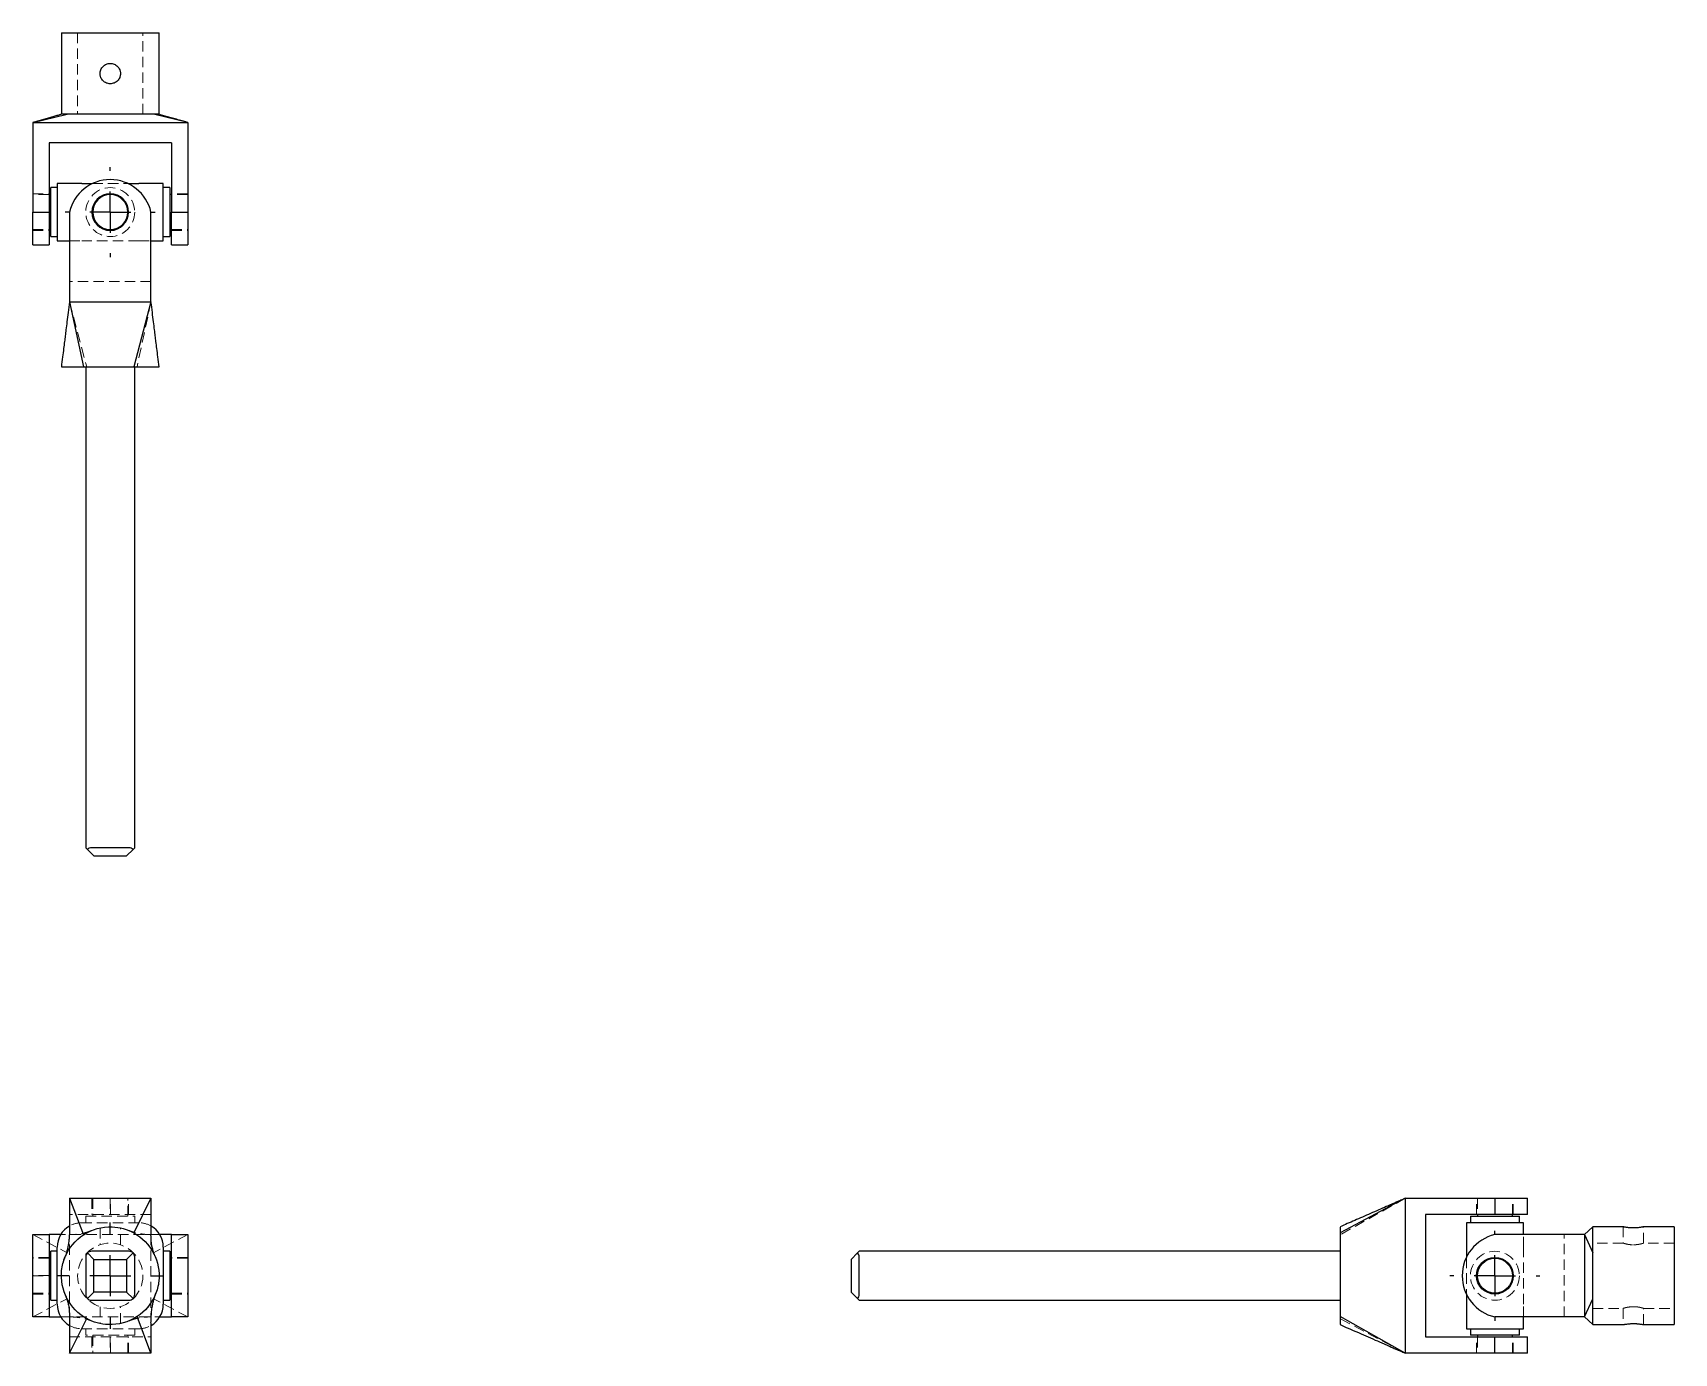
# Model space of a CAD drawing. Header units: millimetres. Extents: x 74 to 273, y 48 to 208.
import ezdxf

# ---------------------------------------------------------------- set-up
doc = ezdxf.new("R2010")
doc.units = ezdxf.units.MM
doc.linetypes.add('HIDDEN', pattern=[1.905, 1.27, -0.635])
doc.layers.add('10', color=7, linetype='Continuous')

# ---------------------------------------------------------------- blocks, each defined once
blk = doc.blocks.new('SW_CENTERMARKSYMBOL_0')
at = {"layer": '10', "color": 0}
for p, q in [((0, 5), (0, 6.46)), ((0, 0), (0, 2.5)), ((-5, 0), (-6.46, 0)), ((0, 0), (-2.5, 0)), ((0, 0), (0, -2.5)), ((0, 0), (2.5, 0)), ((5, 0), (6.46, 0)), ((0, -5), (0, -6.46))]:
    blk.add_line(p, q, dxfattribs=at)
blk = doc.blocks.new('SW_CENTERMARKSYMBOL_1')
at = {"layer": '10', "color": 0}
for p, q in [((0, 5), (0, 5.47)), ((0, 0), (0, 2.5)), ((-5, 0), (-5.47, 0)), ((0, 0), (-2.5, 0)), ((0, 0), (0, -2.5)), ((0, 0), (2.5, 0)), ((5, 0), (5.47, 0)), ((0, -5), (0, -5.47))]:
    blk.add_line(p, q, dxfattribs=at)
blk = doc.blocks.new('SW_CENTERMARKSYMBOL_2')
at = {"layer": '10', "color": 0}
for p, q in [((0, 5), (0, 5.47)), ((0, 0), (0, 2.5)), ((-5, 0), (-5.47, 0)), ((0, 0), (-2.5, 0)), ((0, 0), (0, -2.5)), ((0, 0), (2.5, 0)), ((5, 0), (5.47, 0)), ((0, -5), (0, -5.47))]:
    blk.add_line(p, q, dxfattribs=at)

msp = doc.modelspace()

# ---------------------------------------------------------------- linework, layer by layer
at = {"color": 7, "linetype": 'Continuous', "lineweight": 25}
for p, q in [((77.06, 208), (77.06, 198.1)), ((77.06, 208), (88.94, 208)), ((88.94, 198.1), (88.94, 208)), ((73.59, 197.11), (77.75, 198.1)), ((92.41, 197.11), (88.25, 198.1)), ((73.59, 197.11), (92.41, 197.11)), ((73.59, 197.11), (73.59, 186.22)), ((92.41, 197.11), (92.41, 186.22)), ((90.43, 194.63), (75.57, 194.63)), ((75.57, 194.63), (75.57, 186.22)), ((90.43, 194.63), (90.43, 186.22)), ((76.56, 189.68), (76.56, 182.75)), ((79.53, 189.68), (76.56, 189.68)), ((79.53, 189.68), (80.81, 189.68)), ((85.19, 189.68), (86.47, 189.68)), ((89.44, 189.68), (86.47, 189.68)), ((89.44, 182.75), (89.44, 189.68)), ((75.77, 188.35), (75.57, 188.35)), ((76.56, 189.19), (75.77, 189.19)), ((75.77, 183.25), (75.77, 189.19)), ((90.23, 189.19), (89.44, 189.19)), ((90.23, 189.19), (90.23, 186.22)), ((90.43, 188.35), (90.23, 188.35)), ((73.59, 186.22), (75.57, 186.22)), ((73.59, 182.26), (73.59, 186.22)), ((75.57, 186.22), (75.57, 182.26)), ((78.05, 186.22), (78.05, 175.33)), ((87.95, 175.33), (87.95, 186.22)), ((90.23, 186.22), (90.23, 183.25)), ((90.43, 186.22), (92.41, 186.22)), ((90.43, 182.26), (90.43, 186.22)), ((92.41, 186.22), (92.41, 182.26)), ((75.57, 184.09), (75.77, 184.09)), ((82.98, 183.99), (82.98, 184.09)), ((83.02, 184.09), (83.02, 183.99)), ((90.23, 184.09), (90.43, 184.09)), ((73.59, 182.26), (75.57, 182.26)), ((75.77, 183.25), (76.56, 183.25)), ((76.56, 182.75), (78.05, 182.75)), ((87.95, 182.75), (89.44, 182.75)), ((89.44, 183.25), (90.23, 183.25)), ((90.43, 182.26), (92.41, 182.26)), ((78.05, 175.33), (87.95, 175.33)), ((78.05, 175.33), (79.74, 167.41)), ((87.95, 175.33), (85.86, 167.41)), ((80.03, 167.41), (80.03, 108.99)), ((85.97, 108.99), (85.97, 167.41)), ((80.03, 108.99), (80.23, 108.79)), ((81.02, 108), (80.23, 108.79)), ((85.28, 108.99), (80.72, 108.99)), ((81.02, 108), (84.98, 108)), ((84.98, 108), (85.77, 108.79)), ((85.77, 108.79), (85.97, 108.99)), ((78.05, 66.41), (79.74, 61.97)), ((78.05, 66.41), (87.95, 66.41)), ((78.05, 66.41), (78.05, 62.7)), ((87.95, 66.41), (85.86, 62.21)), ((87.95, 66.41), (87.95, 61.99)), ((240.33, 66.41), (232.41, 62.21)), ((240.33, 66.41), (240.33, 47.59)), ((240.33, 66.41), (251.22, 66.41)), ((251.22, 66.41), (251.22, 64.43)), ((251.22, 66.41), (255.18, 66.41)), ((255.18, 64.43), (255.18, 66.41)), ((251.22, 64.43), (242.8, 64.43)), ((242.8, 64.43), (242.8, 49.57)), ((248.25, 64.23), (248.25, 63.44)), ((248.25, 64.23), (254.19, 64.23)), ((249.09, 64.43), (249.09, 64.23)), ((255.18, 64.43), (251.22, 64.43)), ((253.35, 64.23), (253.35, 64.43)), ((254.19, 63.44), (254.19, 64.23)), ((73.59, 62), (75.57, 62)), ((73.59, 52), (73.59, 62)), ((75.57, 62), (75.57, 52)), ((76.99, 62), (75.57, 62)), ((90.43, 62), (89.01, 62)), ((90.43, 62), (92.41, 62)), ((90.43, 52), (90.43, 62)), ((92.41, 62), (92.41, 52)), ((254.68, 63.44), (247.75, 63.44)), ((247.75, 63.44), (247.75, 60.47)), ((262.11, 62), (251.22, 62)), ((254.68, 62), (254.68, 63.44)), ((263.1, 62.94), (262.11, 62)), ((262.11, 62), (263.1, 59.79)), ((262.11, 62), (262.11, 52)), ((266.81, 62.94), (263.1, 62.94)), ((273, 62.94), (269.29, 62.94)), ((273, 62.94), (273, 54.21)), ((76.56, 59.97), (75.77, 59.97)), ((75.77, 54.03), (75.77, 59.97)), ((76.56, 53.53), (76.56, 60.47)), ((85.28, 59.97), (80.72, 59.97)), ((89.44, 60.47), (89.44, 53.53)), ((90.23, 59.97), (89.44, 59.97)), ((90.23, 59.97), (90.23, 54.03)), ((173.99, 59.97), (173.79, 59.77)), ((232.41, 59.97), (173.99, 59.97)), ((247.75, 60.47), (247.75, 59.2)), ((75.77, 59.13), (75.57, 59.13)), ((80.03, 59.28), (80.03, 54.72)), ((81.02, 58.98), (80.23, 59.77)), ((81.02, 58.98), (84.98, 58.98)), ((81.02, 55.02), (81.02, 58.98)), ((84.98, 58.98), (85.77, 59.77)), ((84.98, 58.98), (84.98, 55.02)), ((85.97, 54.72), (85.97, 59.28)), ((90.43, 59.13), (90.23, 59.13)), ((173, 58.98), (173.79, 59.77)), ((173, 58.98), (173, 55.02)), ((173.99, 54.72), (173.99, 59.28)), ((75.57, 54.87), (75.77, 54.87)), ((75.77, 54.03), (76.56, 54.03)), ((81.02, 55.02), (80.23, 54.23)), ((80.72, 54.03), (85.28, 54.03)), ((84.98, 55.02), (81.02, 55.02)), ((84.98, 55.02), (85.77, 54.23)), ((89.44, 54.03), (90.23, 54.03)), ((90.23, 54.87), (90.43, 54.87)), ((173, 55.02), (173.79, 54.23)), ((173.79, 54.23), (173.99, 54.03)), ((173.99, 54.03), (232.41, 54.03)), ((247.75, 54.8), (247.75, 53.53)), ((262.11, 52), (263.1, 54.21)), ((273, 54.21), (273, 51.06)), ((75.57, 52), (73.59, 52)), ((75.57, 52), (76.99, 52)), ((78.05, 52.01), (78.05, 47.59)), ((87.95, 47.59), (86.26, 52.03)), ((89.01, 52), (90.43, 52)), ((92.41, 52), (90.43, 52)), ((240.33, 47.59), (232.41, 52.03)), ((247.75, 53.53), (247.75, 50.56)), ((262.11, 52), (251.22, 52)), ((254.68, 50.56), (254.68, 52)), ((262.11, 52), (263.1, 51.06)), ((78.05, 47.59), (80.14, 51.79)), ((87.95, 51.3), (87.95, 47.59)), ((247.75, 50.56), (254.68, 50.56)), ((248.25, 50.56), (248.25, 49.77)), ((254.19, 49.77), (254.19, 50.56)), ((263.1, 51.06), (266.81, 51.06)), ((269.29, 51.06), (273, 51.06)), ((242.8, 49.57), (251.22, 49.57)), ((251.22, 49.77), (248.25, 49.77)), ((249.09, 49.77), (249.09, 49.57)), ((254.19, 49.77), (251.22, 49.77)), ((251.22, 47.59), (251.22, 49.57)), ((251.22, 49.57), (255.18, 49.57)), ((253.35, 49.57), (253.35, 49.77)), ((255.18, 47.59), (255.18, 49.57)), ((87.95, 47.59), (78.05, 47.59)), ((251.22, 47.59), (240.33, 47.59)), ((255.18, 47.59), (251.22, 47.59))]:
    msp.add_line(p, q, dxfattribs=at)
at = {"color": 7, "linetype": 'HIDDEN', "lineweight": 18}
for p, q in [((79.04, 208), (79.04, 198.1)), ((86.96, 198.1), (86.96, 208)), ((80.81, 189.68), (85.19, 189.68)), ((73.59, 188.45), (75.57, 188.45)), ((75.57, 188.35), (73.59, 188.35)), ((92.41, 188.45), (90.43, 188.45)), ((92.41, 188.35), (90.43, 188.35)), ((78.05, 186.22), (78.05, 177.8)), ((73.59, 184.09), (75.57, 184.09)), ((73.59, 183.99), (75.57, 183.99)), ((90.43, 184.09), (92.41, 184.09)), ((90.43, 183.99), (92.41, 183.99)), ((78.05, 182.75), (79.53, 182.75)), ((86.47, 182.75), (79.53, 182.75)), ((86.47, 182.75), (87.95, 182.75)), ((87.95, 177.8), (78.05, 177.8)), ((78.05, 175.33), (80.14, 167.41)), ((87.95, 175.33), (86.26, 167.41)), ((80.77, 66.41), (80.77, 64.43)), ((80.87, 66.41), (80.87, 64.23)), ((82.98, 66.41), (82.98, 64.43)), ((83.02, 64.43), (83.02, 66.41)), ((85.13, 64.23), (85.13, 66.41)), ((85.23, 64.43), (85.23, 66.41)), ((240.33, 66.41), (232.41, 61.97)), ((248.99, 64.43), (248.99, 66.41)), ((249.09, 66.41), (249.09, 64.43)), ((253.35, 64.43), (253.35, 66.41)), ((253.45, 64.43), (253.45, 66.41)), ((87.95, 64.43), (78.05, 64.43)), ((80.03, 64.23), (85.97, 64.23)), ((80.03, 64.23), (80.03, 63.44)), ((85.97, 63.44), (85.97, 64.23)), ((73.59, 62), (77.75, 59.79)), ((89.01, 62), (76.99, 62)), ((78.05, 62.7), (78.05, 52.01)), ((86.47, 63.44), (79.53, 63.44)), ((79.83, 62.01), (79.61, 61.86)), ((81.76, 62.81), (81.76, 60.76)), ((84.24, 60.76), (84.24, 62.81)), ((87.95, 61.99), (87.95, 51.3)), ((92.41, 62), (88.25, 59.79)), ((254.68, 60.47), (254.68, 62)), ((259.63, 52), (259.63, 62)), ((266.81, 62.95), (266.81, 60.96)), ((269.29, 60.96), (269.29, 62.95)), ((88.25, 59.79), (88.11, 60.01)), ((254.68, 53.53), (254.68, 60.47)), ((266.81, 60.96), (263.1, 60.96)), ((273, 60.96), (269.29, 60.96)), ((75.57, 59.23), (73.59, 59.23)), ((75.57, 59.13), (73.59, 59.13)), ((77.75, 59.79), (77.71, 59.68)), ((88.44, 59.36), (88.25, 59.79)), ((92.41, 59.23), (90.43, 59.23)), ((92.41, 59.13), (90.43, 59.13)), ((247.75, 59.2), (247.75, 54.8)), ((75.57, 57.02), (73.59, 57.02)), ((73.59, 56.98), (75.57, 56.98)), ((253.45, 57.02), (253.35, 57.02)), ((253.35, 56.98), (253.45, 56.98)), ((73.59, 54.87), (75.57, 54.87)), ((73.59, 54.77), (75.57, 54.77)), ((73.59, 52), (77.75, 54.21)), ((77.46, 54.88), (77.75, 54.21)), ((77.75, 54.21), (77.89, 53.99)), ((88.25, 54.21), (88.3, 54.34)), ((92.41, 52), (88.25, 54.21)), ((90.43, 54.87), (92.41, 54.87)), ((90.43, 54.77), (92.41, 54.77)), ((76.99, 52), (89.01, 52)), ((81.76, 53.24), (81.76, 51.19)), ((84.24, 51.19), (84.24, 53.24)), ((86.17, 51.99), (86.39, 52.14)), ((254.68, 52), (254.68, 53.53)), ((263.1, 53.04), (266.81, 53.04)), ((266.81, 53.04), (266.81, 51.05)), ((269.29, 53.04), (273, 53.04)), ((269.29, 51.05), (269.29, 53.04)), ((86.47, 50.56), (79.53, 50.56)), ((80.03, 50.56), (80.03, 49.77)), ((85.97, 49.77), (85.97, 50.56)), ((240.33, 47.59), (232.41, 51.79)), ((78.05, 49.57), (87.95, 49.57)), ((85.97, 49.77), (80.03, 49.77)), ((80.77, 49.57), (80.77, 47.59)), ((80.87, 49.77), (80.87, 47.59)), ((82.98, 49.57), (82.98, 47.59)), ((83.02, 47.59), (83.02, 49.57)), ((85.13, 47.59), (85.13, 49.77)), ((85.23, 47.59), (85.23, 49.57)), ((248.99, 47.59), (248.99, 49.57)), ((249.09, 49.57), (249.09, 47.59)), ((253.35, 47.59), (253.35, 49.57)), ((253.45, 47.59), (253.45, 49.57))]:
    msp.add_line(p, q, dxfattribs=at)
for centre, radius in [((83, 186.22), 2.97), ((83, 186.22), 2.13), ((83, 57), 3.96), ((251.22, 57), 2.97)]:
    msp.add_circle(centre, radius, dxfattribs=at)
at = {"color": 7, "linetype": 'Continuous', "lineweight": 25}
for radius in [2.23, 2.13]:
    msp.add_circle((251.22, 57), radius, dxfattribs=at)
for centre, radius, start, end in [((83, 185.1), 5.07, 12.6804, 167.3196), ((83, 186.22), 2.23, 270.5093, 269.4907), ((83, 186.22), 2.13, 270.533, 269.467), ((80.72, 108.3), 0.693, 90, 135), ((85.28, 108.3), 0.693, 45, 90), ((79.53, 60.47), 2.97, 120, 180), ((86.47, 60.47), 2.97, 0, 60), ((252.39, 57), 5.14, 103.236, 256.764), ((80.72, 59.28), 0.693, 90, 135), ((85.28, 59.28), 0.693, 45, 90), ((80.72, 59.28), 0.693, 135, 180), ((85.28, 59.28), 0.693, 0, 45), ((173.3, 59.28), 0.693, 0, 45), ((80.72, 54.72), 0.693, 180, 225), ((80.72, 54.72), 0.693, 225, 270), ((85.28, 54.72), 0.693, 270, 315), ((85.28, 54.72), 0.693, 315, 0), ((173.3, 54.72), 0.693, 315, 0), ((79.53, 53.53), 2.97, 180, 240), ((86.47, 53.53), 2.97, 300, 0)]:
    msp.add_arc(centre, radius, start, end, dxfattribs=at)
at = {"color": 7, "linetype": 'HIDDEN', "lineweight": 18}
for centre, radius, start, end in [((83, 186.22), 2.13, 269.467, 270.533), ((79.53, 60.47), 2.97, 90, 120), ((86.47, 60.47), 2.97, 60, 90), ((79.53, 53.53), 2.97, 240, 270), ((86.47, 53.53), 2.97, 270, 300)]:
    msp.add_arc(centre, radius, start, end, dxfattribs=at)
at = {"color": 7, "linetype": 'Continuous', "lineweight": 25}
for points, knots in [([(81.76, 203.05), (81.76, 203.08), (81.76, 203.15), (81.78, 203.24), (81.8, 203.34), (81.82, 203.43), (81.87, 203.57), (81.96, 203.74), (82.12, 203.93), (82.31, 204.09), (82.59, 204.24), (83, 204.32), (83.41, 204.24), (83.69, 204.09), (83.88, 203.93), (84.04, 203.74), (84.14, 203.55), (84.2, 203.37), (84.23, 203.21), (84.24, 203.1), (84.24, 203.05)], [0, 0, 0, 0, 0.025171, 0.050119, 0.075006, 0.099995, 0.125248, 0.187709, 0.250419, 0.313034, 0.375589, 0.50003, 0.62447, 0.687012, 0.74964, 0.812337, 0.874811, 0.916717, 0.958196, 1, 1, 1, 1]), ([(84.24, 203.05), (84.24, 203.02), (84.24, 202.95), (84.22, 202.86), (84.2, 202.76), (84.18, 202.67), (84.13, 202.53), (84.04, 202.36), (83.88, 202.17), (83.69, 202.01), (83.41, 201.86), (83, 201.78), (82.59, 201.86), (82.31, 202.01), (82.12, 202.17), (81.96, 202.36), (81.86, 202.55), (81.8, 202.73), (81.77, 202.89), (81.76, 203), (81.76, 203.05)], [0, 0, 0, 0, 0.0251706, 0.0501186, 0.0750059, 0.0999954, 0.125248, 0.1877092, 0.2504189, 0.3130337, 0.3755888, 0.5000295, 0.6244703, 0.6870123, 0.7496402, 0.8123369, 0.8748111, 0.9167174, 0.9581963, 1, 1, 1, 1]), ([(77.08, 198.11), (76.93, 198.06), (76.62, 197.97), (76.13, 197.83), (75.6, 197.68), (75.05, 197.52), (74.55, 197.38), (74.16, 197.27), (73.87, 197.19), (73.68, 197.13), (73.62, 197.12), (73.59, 197.11)], [0, 0, 0, 0, 0.109305, 0.224231, 0.35043, 0.486513, 0.619974, 0.701481, 0.789043, 0.89557, 1, 1, 1, 1]), ([(77.75, 198.1), (77.61, 198.1), (77.33, 198.1), (77.1, 198.1), (77.08, 198.1), (77.07, 198.1)], [0, 0, 0, 0, 0.340291, 0.690449, 1, 1, 1, 1]), ([(88.25, 198.1), (87.67, 198.1), (85.83, 198.1), (82.02, 198.1), (79.15, 198.1), (78.04, 198.1), (77.75, 198.1)], [0, 0, 0, 0, 0.285714, 0.571429, 0.857143, 1, 1, 1, 1]), ([(88.94, 198.1), (88.94, 198.1), (88.94, 198.1), (88.94, 198.1), (88.93, 198.1), (88.91, 198.1), (88.88, 198.1), (88.82, 198.1), (88.74, 198.1), (88.62, 198.1), (88.46, 198.1), (88.32, 198.1), (88.25, 198.1)], [0, 0, 0, 0, 0.0274608, 0.0710346, 0.1307206, 0.2065222, 0.2984472, 0.4065047, 0.5307001, 0.6710287, 0.827471, 1, 1, 1, 1]), ([(92.41, 197.11), (92.37, 197.12), (92.3, 197.14), (92.06, 197.21), (91.75, 197.3), (91.3, 197.43), (90.74, 197.58), (90.11, 197.76), (89.52, 197.93), (89.13, 198.04), (88.94, 198.1)], [0, 0, 0, 0, 0.107287, 0.218172, 0.31292, 0.401562, 0.567343, 0.718453, 0.861201, 1, 1, 1, 1]), ([(78.05, 175.33), (77.99, 174.89), (77.89, 174.07), (77.75, 172.94), (77.63, 171.99), (77.53, 171.2), (77.44, 170.44), (77.33, 169.59), (77.2, 168.56), (77.11, 167.81), (77.06, 167.41)], [0, 0, 0, 0, 0.167252, 0.310119, 0.428815, 0.523533, 0.609585, 0.717221, 0.847349, 1, 1, 1, 1]), ([(88.94, 167.41), (88.89, 167.81), (88.8, 168.56), (88.67, 169.59), (88.56, 170.44), (88.47, 171.2), (88.37, 171.99), (88.25, 172.94), (88.11, 174.07), (88.01, 174.89), (87.95, 175.33)], [0, 0, 0, 0, 0.152651, 0.282779, 0.390415, 0.476467, 0.571185, 0.689881, 0.832748, 1, 1, 1, 1]), ([(77.08, 167.41), (77.08, 167.41), (77.08, 167.41), (77.28, 167.41), (77.64, 167.41), (78.17, 167.41), (78.86, 167.41), (79.44, 167.41), (79.74, 167.41)], [0, 0, 0, 0, 0.113893, 0.289115, 0.456313, 0.628335, 0.81106, 1, 1, 1, 1]), ([(79.74, 167.41), (80.77, 167.41), (82.93, 167.41), (85.06, 167.41), (85.86, 167.41)], [0, 0, 0, 0, 0.571429, 1, 1, 1, 1]), ([(85.86, 167.41), (86.15, 167.41), (86.72, 167.41), (87.45, 167.41), (88.06, 167.41), (88.52, 167.41), (88.81, 167.41), (88.95, 167.41), (88.93, 167.41), (88.92, 167.41)], [0, 0, 0, 0, 0.157341, 0.319365, 0.475122, 0.635474, 0.789625, 0.948073, 1, 1, 1, 1]), ([(240.33, 66.41), (240.29, 66.39), (240.21, 66.35), (240.06, 66.28), (239.84, 66.19), (239.54, 66.06), (239.21, 65.92), (238.9, 65.78), (238.53, 65.62), (237.92, 65.35), (237.08, 64.98), (236.12, 64.57), (235.15, 64.14), (234.2, 63.73), (233.3, 63.33), (232.7, 63.07), (232.41, 62.94)], [0, 0, 0, 0, 0.110523, 0.214333, 0.306266, 0.365359, 0.416607, 0.440671, 0.46489, 0.516871, 0.595832, 0.681628, 0.766893, 0.847373, 0.924492, 1, 1, 1, 1]), ([(80.14, 51.79), (79.12, 52.36), (77.42, 54.09), (76.86, 57.08), (77.6, 59.93), (78.77, 61.33), (79.74, 61.97)], [0, 0, 0, 0, 0.285714, 0.571429, 0.714286, 1, 1, 1, 1]), ([(78.05, 62.7), (78.05, 62.49), (78.04, 62.1), (78, 61.59), (77.96, 61.18), (77.91, 60.85), (77.85, 60.5), (77.76, 60.1), (77.63, 59.61), (77.51, 59.29), (77.45, 59.12)], [0, 0, 0, 0, 0.140305, 0.261433, 0.364261, 0.449432, 0.529996, 0.659546, 0.816368, 1, 1, 1, 1]), ([(79.74, 61.97), (80.77, 62.64), (82.93, 63.24), (85.06, 62.65), (85.86, 62.21)], [0, 0, 0, 0, 0.571429, 1, 1, 1, 1]), ([(85.86, 62.21), (86.88, 61.64), (88.58, 59.91), (89.14, 56.92), (88.4, 54.07), (87.23, 52.67), (86.26, 52.03)], [0, 0, 0, 0, 0.285714, 0.571429, 0.714286, 1, 1, 1, 1]), ([(88.42, 59.43), (88.38, 59.52), (88.3, 59.71), (88.18, 60.1), (88.06, 60.59), (87.97, 61.21), (87.96, 61.72), (87.95, 61.99)], [0, 0, 0, 0, 0.163187, 0.343743, 0.542493, 0.760647, 1, 1, 1, 1]), ([(232.41, 62.92), (232.41, 62.92), (232.41, 62.93), (232.41, 62.75), (232.41, 62.49), (232.41, 62.27), (232.41, 62.21)], [0, 0, 0, 0, 0.190141, 0.521381, 0.862127, 1, 1, 1, 1]), ([(232.41, 62.21), (232.41, 61.64), (232.41, 59.91), (232.41, 56.92), (232.41, 54.07), (232.41, 52.67), (232.41, 52.03)], [0, 0, 0, 0, 0.285714, 0.571429, 0.714286, 1, 1, 1, 1]), ([(263.1, 59.79), (263.1, 60.02), (263.1, 60.48), (263.1, 61.1), (263.1, 61.65), (263.1, 62.11), (263.1, 62.47), (263.1, 62.74), (263.1, 62.9), (263.1, 62.96), (263.1, 62.94), (263.1, 62.94)], [0, 0, 0, 0, 0.124764, 0.249527, 0.374291, 0.499054, 0.623818, 0.748581, 0.873345, 0.998108, 1, 1, 1, 1]), ([(268.05, 62.81), (268.02, 62.81), (267.95, 62.81), (267.86, 62.81), (267.76, 62.82), (267.67, 62.82), (267.53, 62.83), (267.36, 62.85), (267.17, 62.88), (267.01, 62.9), (266.91, 62.92), (266.85, 62.93), (266.82, 62.94), (266.81, 62.94), (266.81, 62.94)], [0, 0, 0, 0, 0.050263, 0.100081, 0.149778, 0.199678, 0.250105, 0.374832, 0.500055, 0.62509, 0.750004, 0.833669, 0.916519, 1, 1, 1, 1]), ([(269.29, 62.94), (269.29, 62.94), (269.28, 62.94), (269.27, 62.94), (269.25, 62.93), (269.23, 62.93), (269.18, 62.92), (269.09, 62.9), (268.93, 62.88), (268.74, 62.85), (268.55, 62.83), (268.37, 62.82), (268.21, 62.81), (268.1, 62.81), (268.05, 62.81)], [0, 0, 0, 0, 0.050252, 0.100078, 0.149788, 0.199697, 0.250114, 0.375003, 0.500063, 0.62526, 0.750013, 0.833695, 0.916523, 1, 1, 1, 1]), ([(263.1, 54.21), (263.1, 54.28), (263.1, 54.43), (263.1, 54.65), (263.1, 54.87), (263.1, 55.1), (263.1, 55.33), (263.1, 55.65), (263.1, 56.2), (263.1, 56.72), (263.1, 57.1), (263.1, 57.22), (263.1, 57.39), (263.1, 57.61), (263.1, 57.88), (263.1, 58.19), (263.1, 58.54), (263.1, 58.93), (263.1, 59.35), (263.1, 59.64), (263.1, 59.79)], [0, 0, 0, 0, 0.041675, 0.083345, 0.125016, 0.16669, 0.208368, 0.250051, 0.339011, 0.49993, 0.513662, 0.535452, 0.565299, 0.603206, 0.649174, 0.703211, 0.765317, 0.835491, 0.913723, 1, 1, 1, 1]), ([(77.58, 54.57), (77.62, 54.48), (77.7, 54.29), (77.82, 53.9), (77.94, 53.41), (78.03, 52.79), (78.04, 52.28), (78.05, 52.01)], [0, 0, 0, 0, 0.163187, 0.343744, 0.542493, 0.760647, 1, 1, 1, 1]), ([(87.95, 51.3), (87.95, 51.51), (87.96, 51.9), (88, 52.41), (88.04, 52.82), (88.09, 53.15), (88.15, 53.5), (88.24, 53.9), (88.37, 54.39), (88.49, 54.71), (88.55, 54.88)], [0, 0, 0, 0, 0.140305, 0.261433, 0.364261, 0.449432, 0.529996, 0.659546, 0.816368, 1, 1, 1, 1]), ([(263.1, 51.06), (263.1, 51.07), (263.1, 51.09), (263.1, 51.26), (263.1, 51.52), (263.1, 51.89), (263.1, 52.35), (263.1, 52.9), (263.1, 53.52), (263.1, 53.98), (263.1, 54.21)], [0, 0, 0, 0, 0.123354, 0.248589, 0.373824, 0.499059, 0.624295, 0.74953, 0.874765, 1, 1, 1, 1]), ([(86.26, 52.03), (85.23, 51.36), (83.07, 50.76), (80.94, 51.35), (80.14, 51.79)], [0, 0, 0, 0, 0.571429, 1, 1, 1, 1]), ([(232.41, 52.03), (232.41, 51.87), (232.41, 51.52), (232.41, 51.22), (232.41, 51.06), (232.41, 51.08), (232.41, 51.08)], [0, 0, 0, 0, 0.286532, 0.58149, 0.867956, 1, 1, 1, 1]), ([(232.41, 51.06), (232.74, 50.91), (233.42, 50.62), (234.46, 50.16), (235.55, 49.68), (236.65, 49.2), (237.6, 48.79), (238.35, 48.46), (238.9, 48.22), (239.33, 48.03), (239.68, 47.88), (239.95, 47.77), (240.16, 47.68), (240.27, 47.62), (240.33, 47.59)], [0, 0, 0, 0, 0.090873, 0.184027, 0.281974, 0.38456, 0.482607, 0.537784, 0.588653, 0.640445, 0.698647, 0.788681, 0.890734, 1, 1, 1, 1]), ([(266.81, 51.06), (266.81, 51.06), (266.81, 51.06), (266.83, 51.06), (266.84, 51.07), (266.87, 51.07), (266.92, 51.08), (267.01, 51.1), (267.17, 51.12), (267.36, 51.15), (267.55, 51.17), (267.73, 51.18), (267.89, 51.19), (268, 51.19), (268.05, 51.19)], [0, 0, 0, 0, 0.050252, 0.100078, 0.149788, 0.199697, 0.250114, 0.375003, 0.500063, 0.62526, 0.750013, 0.833695, 0.916523, 1, 1, 1, 1]), ([(268.05, 51.19), (268.08, 51.19), (268.15, 51.19), (268.24, 51.19), (268.34, 51.18), (268.43, 51.18), (268.57, 51.17), (268.74, 51.15), (268.93, 51.12), (269.09, 51.1), (269.19, 51.08), (269.25, 51.07), (269.28, 51.06), (269.29, 51.06), (269.29, 51.06)], [0, 0, 0, 0, 0.050263, 0.100081, 0.149778, 0.199678, 0.250105, 0.374832, 0.500055, 0.62509, 0.750004, 0.833669, 0.916519, 1, 1, 1, 1])]:
    msp.add_open_spline(points, degree=3, knots=knots, dxfattribs=at)
at = {"color": 7, "linetype": 'HIDDEN', "lineweight": 18}
for points, knots in [([(80.71, 62.48), (80.57, 62.43), (80.25, 62.3), (79.67, 62.15), (78.92, 62.02), (78.36, 62.01), (78.05, 62)], [0, 0, 0, 0, 0.173903, 0.391542, 0.66236, 1, 1, 1, 1]), ([(80.72, 62.48), (80.69, 62.47), (80.64, 62.45), (80.59, 62.43), (80.56, 62.41)], [0, 0, 0, 0, 0.368516, 1, 1, 1, 1]), ([(87.96, 62), (87.73, 62), (87.34, 62.01), (86.85, 62.07), (86.4, 62.14), (85.89, 62.26), (85.51, 62.4), (85.29, 62.48)], [0, 0, 0, 0, 0.243552, 0.419028, 0.539111, 0.740161, 1, 1, 1, 1]), ([(85.94, 62.15), (85.75, 62.27), (85.55, 62.39), (85.33, 62.46), (85.32, 62.47)], [0, 0, 0, 0, 0.957209, 1, 1, 1, 1]), ([(78.82, 61.21), (78.78, 61.17), (78.53, 60.95), (78.16, 60.48), (77.89, 60.02), (77.75, 59.79)], [0, 0, 0, 0, 0.098236, 0.549118, 1, 1, 1, 1]), ([(266.91, 60.93), (266.89, 60.94), (266.87, 60.94), (266.84, 60.95), (266.83, 60.96), (266.81, 60.96), (266.81, 60.96), (266.83, 60.96), (266.9, 60.93), (267.01, 60.9), (267.17, 60.86), (267.36, 60.82), (267.55, 60.79), (267.73, 60.77), (267.89, 60.76), (268, 60.76), (268.05, 60.76)], [0, 0, 0, 0, 0.04039, 0.080344, 0.120109, 0.159934, 0.200068, 0.299731, 0.399842, 0.499745, 0.599949, 0.700426, 0.800063, 0.867188, 0.933413, 1, 1, 1, 1]), ([(268.05, 60.76), (268.08, 60.76), (268.15, 60.76), (268.24, 60.77), (268.34, 60.77), (268.43, 60.78), (268.57, 60.8), (268.74, 60.82), (268.93, 60.86), (269.08, 60.9), (269.19, 60.93), (269.25, 60.95), (269.28, 60.96), (269.29, 60.96), (269.29, 60.96)], [0, 0, 0, 0, 0.050085, 0.099785, 0.14944, 0.199391, 0.249975, 0.37446, 0.500047, 0.62524, 0.75011, 0.833871, 0.916687, 1, 1, 1, 1]), ([(77.52, 59.25), (77.46, 59.13), (77.39, 58.98), (77.35, 58.82), (77.34, 58.78)], [0, 0, 0, 0, 0.796575, 1, 1, 1, 1]), ([(87.18, 52.79), (87.22, 52.83), (87.47, 53.05), (87.84, 53.52), (88.11, 53.98), (88.25, 54.21)], [0, 0, 0, 0, 0.098236, 0.549118, 1, 1, 1, 1]), ([(88.39, 54.53), (88.45, 54.64), (88.55, 54.85), (88.61, 55.07), (88.64, 55.17)], [0, 0, 0, 0, 0.539054, 1, 1, 1, 1]), ([(78.04, 52), (78.27, 52), (78.66, 51.99), (79.15, 51.93), (79.6, 51.86), (80.11, 51.74), (80.49, 51.6), (80.71, 51.52)], [0, 0, 0, 0, 0.243578, 0.419051, 0.539111, 0.740142, 1, 1, 1, 1]), ([(80.06, 51.85), (80.25, 51.73), (80.45, 51.61), (80.67, 51.54), (80.68, 51.53)], [0, 0, 0, 0, 0.957247, 1, 1, 1, 1]), ([(85.29, 51.52), (85.43, 51.57), (85.75, 51.7), (86.33, 51.85), (87.08, 51.98), (87.64, 51.99), (87.95, 52)], [0, 0, 0, 0, 0.173902, 0.391544, 0.662363, 1, 1, 1, 1]), ([(268.05, 53.24), (268.02, 53.24), (267.95, 53.24), (267.86, 53.23), (267.76, 53.23), (267.67, 53.22), (267.53, 53.2), (267.36, 53.18), (267.17, 53.14), (267.01, 53.1), (266.91, 53.07), (266.85, 53.05), (266.82, 53.04), (266.81, 53.04), (266.81, 53.04)], [0, 0, 0, 0, 0.050085, 0.099785, 0.14944, 0.199391, 0.249975, 0.37446, 0.500047, 0.62524, 0.75011, 0.833871, 0.916687, 1, 1, 1, 1]), ([(269.29, 53.04), (269.29, 53.04), (269.28, 53.04), (269.27, 53.04), (269.25, 53.05), (269.23, 53.06), (269.18, 53.07), (269.08, 53.1), (268.93, 53.14), (268.74, 53.18), (268.55, 53.21), (268.37, 53.23), (268.21, 53.24), (268.1, 53.24), (268.05, 53.24)], [0, 0, 0, 0, 0.050137, 0.099895, 0.149587, 0.199524, 0.250014, 0.374858, 0.500077, 0.625638, 0.750149, 0.834031, 0.91679, 1, 1, 1, 1]), ([(85.28, 51.52), (85.31, 51.53), (85.36, 51.55), (85.41, 51.57), (85.44, 51.59)], [0, 0, 0, 0, 0.368472, 1, 1, 1, 1])]:
    msp.add_open_spline(points, degree=3, knots=knots, dxfattribs=at)

# ---------------------------------------------------------------- block references
at = {"layer": '10'}
for name, p in [('SW_CENTERMARKSYMBOL_1', (83, 186.22)), ('SW_CENTERMARKSYMBOL_0', (83, 57)), ('SW_CENTERMARKSYMBOL_2', (251.22, 57))]:
    msp.add_blockref(name, p, dxfattribs=at)

doc.saveas('drawing.dxf')
